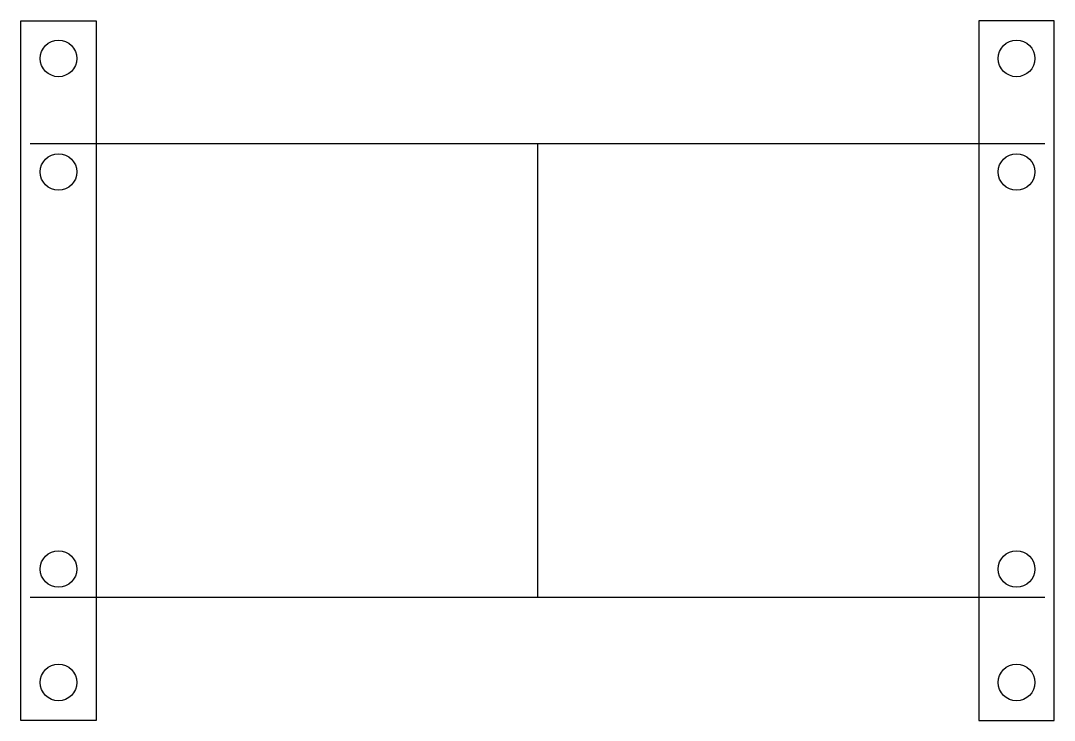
# Model space of a CAD drawing. Header units: inches. Extents: x -0.03 to 3.2, y -0.38 to 1.8.
import ezdxf

# ---------------------------------------------------------------- set-up
doc = ezdxf.new("R2010")
doc.units = ezdxf.units.IN
doc.header["$MEASUREMENT"] = 0

msp = doc.modelspace()

# ---------------------------------------------------------------- linework, layer by layer
for p, q in [((0, 1.4173), (3.1693, 1.4173)), ((1.5846, 1.4173), (1.5846, 0)), ((3.1693, 0), (0, 0))]:
    msp.add_line(p, q)
for points in [[(-0.0295, 1.8012), (0.2067, 1.8012), (0.2067, -0.3839), (-0.0295, -0.3839)], [(3.1988, 1.8012), (2.9626, 1.8012), (2.9626, -0.3839), (3.1988, -0.3839)]]:
    msp.add_lwpolyline(points, close=True)
for centre in [(0.0886, 1.6831), (3.0807, 1.6831), (0.0886, 1.3287), (3.0807, 1.3287), (0.0886, 0.0886), (3.0807, 0.0886), (0.0886, -0.2657), (3.0807, -0.2657)]:
    msp.add_circle(centre, 0.0571)

doc.saveas('drawing.dxf')
